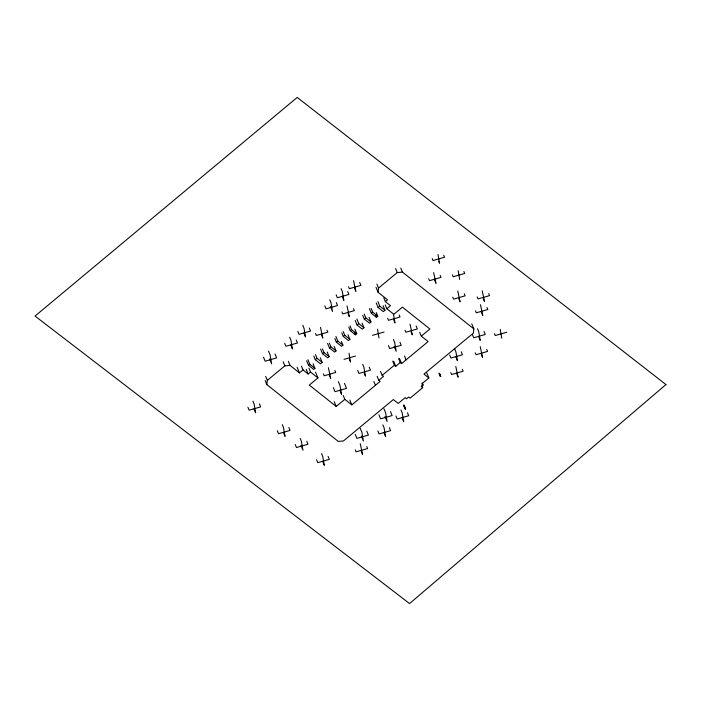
<?xml version="1.0" encoding="UTF-8"?>
<svg xmlns="http://www.w3.org/2000/svg" width="701" height="701" viewBox="0 0 701 701"><rect width="100%" height="100%" fill="white"/><g stroke="black" fill="none" stroke-linecap="round" stroke-linejoin="round"><path stroke-width="1.05" d="M421.862 385.699L422.685 387.706L410.085 398.159L408.639 397.011L406.554 398.738L405.169 397.642L398.203 403.425L393.331 399.552L343.455 440.947L338.276 441.42L266.844 384.612L267.326 380.389L265.67 376.376M398.606 358.518L400.253 362.54L401.585 363.591L428.109 341.571L421.283 336.138L429.888 328.997L402.435 307.161L393.831 314.302L386.829 308.738L390.492 305.697L385.331 301.588L387.504 299.783L378.084 292.291L378.558 288.076L376.91 284.063M471.782 323.888L473.85 328.9L473.377 333.124L424 374.097L428.872 377.97L421.713 383.911L423.097 385.015L421.24 386.549L422.685 387.706M267.326 380.389L284.834 365.861L290.012 365.387L299.432 372.879L303.016 369.9L301.5 366.22M378.558 288.076L397.239 272.566L402.427 272.093L473.85 328.9M313.049 363.793L314.942 368.393L313.697 369.427L308.536 365.326L309.781 364.292L307.888 359.692M320.261 357.808L322.162 362.408L320.453 363.819L315.292 359.709L317.001 358.299L315.485 354.618M327.209 352.042L329.111 356.643L327.674 357.825L322.513 353.725L323.95 352.533L322.425 348.853M334.132 346.294L336.033 350.894L334.622 352.06L329.461 347.959L330.872 346.785L329.356 343.113M341.422 341.483L342.938 345.155L341.545 346.32L336.384 342.211L337.777 341.054L335.884 336.454M348.02 334.771L349.913 339.372L348.45 340.581L343.288 336.48L344.752 335.262L343.236 331.582M354.837 329.111L356.73 333.711L355.433 334.789L350.272 330.688L351.569 329.61L350.053 325.93M362.04 323.135L363.942 327.735L362.242 329.137L357.081 325.027L358.781 323.625L356.879 319.025M369.05 317.316L370.943 321.917L369.453 323.152L364.292 319.051L365.782 317.816L364.266 314.136M376.279 312.55L377.795 316.23L376.455 317.343L371.293 313.233L372.634 312.12L371.118 308.44M383.079 305.671L384.98 310.271L383.316 311.647L378.154 307.546L379.811 306.162L377.918 301.57M303.016 369.9L308.177 374.01L310.525 372.065L308.913 368.156M315.546 372.178L317.921 377.944L309.307 385.086L336.2 406.466L344.804 399.325L343.227 395.487M344.804 399.325L351.806 404.898L380.135 381.397L378.803 380.336L383.517 376.428L382.168 375.35L394.391 365.195L392.744 361.181M394.391 365.195L395.75 366.281L400.253 362.54M372.546 335.332L384.069 332.037M344.033 359.341L355.556 356.047M506.788 332.248L495.265 335.542L494.45 333.562M379.811 306.162L384.98 310.271M372.634 312.12L377.795 316.23M365.782 317.816L370.943 321.917M358.781 323.625L363.942 327.735M351.569 329.61L356.73 333.711M344.752 335.262L349.913 339.372M337.777 341.054L342.938 345.155M330.872 346.785L336.033 350.894M323.95 352.533L329.111 356.643M317.001 358.299L322.162 362.408M309.781 364.292L314.942 368.393M310.525 372.065L317.921 377.944M439.501 373.274L440.71 376.139L440.246 376.525L439.08 373.624M404.039 405.09L405.66 408.92L405.187 409.305L404.021 406.405M439.466 373.589L440.675 376.49L439.115 373.309M404.004 405.397L405.616 409.27L403.671 405.125M488.737 293.649L489.552 295.629L478.029 298.924L477.215 296.944M482.218 290.854L484.531 301.596L483.304 298.617M487.002 307.537L487.817 309.518L476.303 312.812L475.48 310.832M480.483 304.742L482.796 315.485L481.158 311.516M463.887 271.489L464.702 273.469L453.179 276.764L452.364 274.783M484.023 331.485L485.25 334.456L473.727 337.751L472.5 334.78M464.29 293.85L465.105 295.831L453.582 299.125L452.767 297.145M486.766 349.449L487.581 351.429L476.058 354.724L475.243 352.743M477.504 328.69L478.73 331.661L480.22 340.414L478.59 336.454M443.742 255.269L444.557 257.249L433.034 260.544L432.219 258.564M457.771 291.055L460.084 301.789L458.857 298.819M480.246 346.653L482.56 357.387L481.333 354.417M438.712 261.228L439.536 263.217L438.037 254.454M440.175 275.405L440.99 277.386L429.468 280.68L428.653 278.7M433.656 272.61L435.969 283.344L434.331 279.384M461.232 351.762L462.458 354.732L450.936 358.027L449.709 355.056M454.712 348.967L455.939 351.937L457.429 360.7L455.799 356.73M462.318 369.243L463.142 371.223L451.619 374.518L450.796 372.538M455.799 366.448L458.112 377.182L456.886 374.211M400.77 268.08L402.427 272.093M395.592 268.553L397.239 272.566M419.697 332.3L421.283 336.138M416.114 325.956L417.34 328.935L405.818 332.23L405.003 330.25M410.006 324.151L412.319 334.894L411.093 331.923M426.804 372.95L428.872 377.97M399.184 315.047L399.999 317.027L388.477 320.322L387.662 318.342M422.274 383.009L423.097 385.015M393.752 320.015L394.978 322.995L393.48 314.232M383.815 297.907L385.331 301.588M385.243 304.882L386.829 308.738M399.982 342.307L401.209 345.286L389.686 348.572L388.459 345.602M404.503 356.012L406.089 359.85M376.016 287.279L378.084 292.291M393.463 339.512L394.689 342.482L396.179 351.245L394.137 346.285M399.517 358.57L401.585 363.591M376.253 302.946L378.154 307.546M375.701 315.503L376.455 317.343M393.682 361.26L395.75 366.281M359.666 282.424L360.892 285.395L349.37 288.689L348.546 286.709M369.401 308.642L371.293 313.233M353.549 280.619L355.863 291.353L354.233 287.392M407.5 412.749L408.727 415.719L397.204 419.014L395.977 416.043M362.776 315.371L364.292 319.051M400.981 409.954L402.208 412.924L403.697 421.678L402.067 417.717M347.661 291.485L348.888 294.455L337.365 297.75L336.138 294.779M380.512 371.337L382.168 375.35M353.514 308.65L354.329 310.639L342.815 313.934L341.992 311.945M355.188 320.436L357.081 325.027M341.142 288.689L342.368 291.66L343.858 300.422L342.631 297.443M377.156 376.323L378.803 380.336M346.995 305.855L349.308 316.598L348.082 313.619M390.483 411.592L392.122 415.553L380.599 418.847L378.961 414.887M369.225 367.184L370.452 370.154L358.93 373.449L357.703 370.478M354.671 332.949L355.433 334.789M373.835 381.467L375.421 385.305M383.964 408.788L385.603 412.758L387.092 421.511L385.051 416.56M348.756 327.008L350.272 330.688M389.388 427.671L390.615 430.642L379.092 433.937L377.874 430.966M362.706 364.38L363.933 367.359L365.423 376.113L364.196 373.142M336.296 302.552L337.523 305.531L326 308.826L324.773 305.846M382.869 424.876L384.095 427.847L385.594 436.6L383.955 432.64M329.777 299.756L331.003 302.736L332.502 311.489L330.46 306.53M341.773 332.8L343.288 336.48M349.3 359.035L350.526 362.005L349.037 353.251M334.868 338.53L336.384 342.211M327.025 330.18L327.849 332.16L316.326 335.455L315.503 333.474M366.772 431.106L368.402 435.067L356.879 438.362L355.249 434.401M344.489 383.394L346.531 388.354L335.008 391.649L333.378 387.688M327.569 343.359L329.461 347.959M320.506 327.385L322.819 338.119L321.593 335.148M349.834 400.096L351.806 404.898M360.253 428.311L361.882 432.272L363.381 441.025L361.339 436.075M366.781 446.581L367.596 448.561L356.073 451.856L355.258 449.876M334.903 370.496L335.718 372.476L324.195 375.771L323.38 373.791M338.381 381.589L340.011 385.559L341.51 394.312L339.871 390.352M360.261 443.786L362.575 454.528L361.348 451.549M328.383 367.701L330.697 378.435L329.058 374.474M320.62 349.124L322.513 353.725M309.316 328.05L310.543 331.03L299.02 334.324L297.794 331.345M302.797 325.255L304.024 328.234L305.513 336.988L303.884 333.028M334.219 401.673L336.2 406.466M313.776 356.038L315.292 359.709M306.635 360.726L308.536 365.326M296.234 340.011L297.461 342.982L285.938 346.276L284.711 343.306M306.284 369.409L308.177 374.01M289.715 337.216L290.941 340.187L292.44 348.949L290.801 344.98M297.119 367.263L299.432 372.879M328.077 456.369L329.304 459.348L317.781 462.642L316.554 459.663M288.356 361.365L290.012 365.387M321.557 453.573L322.784 456.553L324.274 465.306L322.644 461.337M283.178 361.847L284.834 365.861M275.046 353.935L276.685 357.904L265.162 361.199L263.523 357.23M306.74 441.253L307.967 444.232L296.444 447.527L295.226 444.548M268.527 351.14L270.165 355.109L271.655 363.863L269.613 358.903M300.221 438.458L301.448 441.437L302.946 450.191L300.904 445.231M288.83 427.452L290.056 430.423L278.534 433.717L277.307 430.747M265.197 380.599L266.844 384.612M282.31 424.657L283.537 427.628L285.027 436.39L283.397 432.421M259.44 403.907L260.667 406.887L249.144 410.181L247.917 407.202M252.921 401.112L254.148 404.083L255.637 412.845L254.007 408.876M500.269 329.452L501.767 338.215M458.182 270.674L459.672 279.427M377.55 329.242L379.039 337.996M665.95 384.569L409.559 603.57L35.05 316.063L297.206 97.43L665.95 384.569"/></g></svg>
